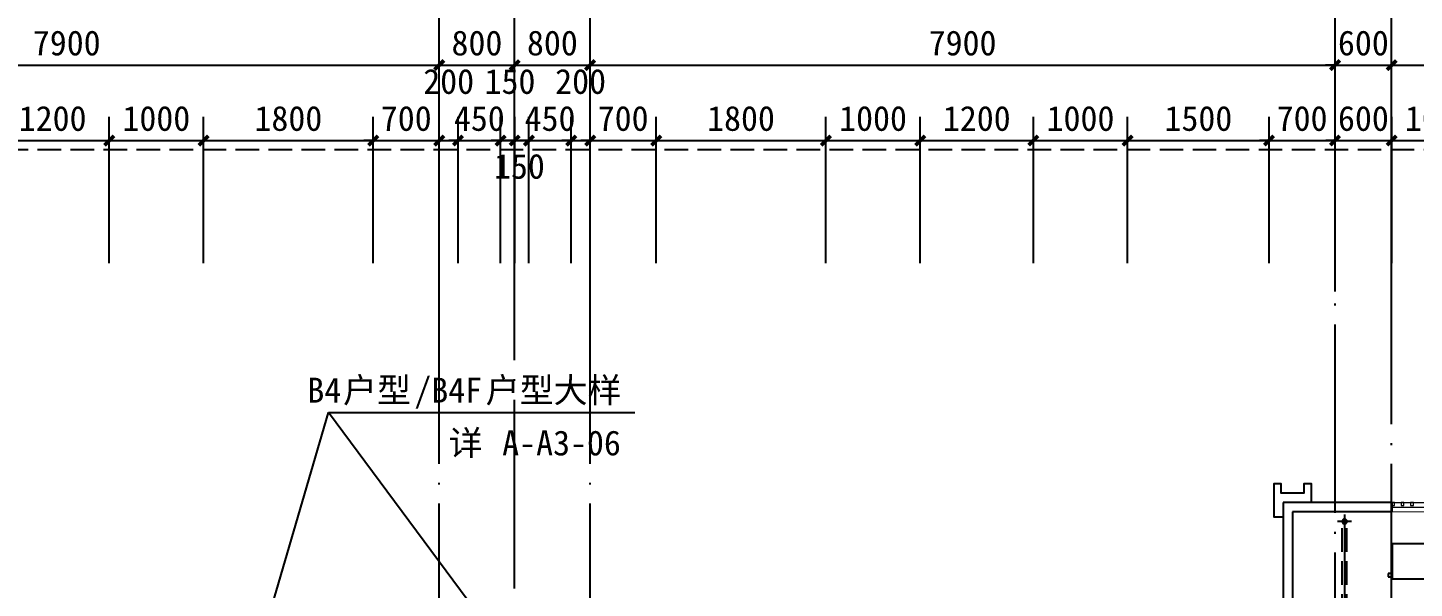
# Model space of a CAD drawing. Extents: x -46233 to 84150, y 109350 to 390860.
# Drawn here: x 23539 to 38242, y 239741 to 245685 of the extents above; entities that cross this region are included whole.
import ezdxf

# ---------------------------------------------------------------- set-up
doc = ezdxf.new("R2010")
doc.units = 0
doc.header["$LTSCALE"] = 1000
doc.header["$MEASUREMENT"] = 0
doc.linetypes.add('3#-轴线$1$DOTE', pattern=[2.42, 2, -0.2, 0.02, -0.2])
doc.linetypes.add('DASH', pattern=[0.35, 0.25, -0.1])
doc.layers.get('Defpoints').update_dxf_attribs({"color": 4, "linetype": 'DASH'})
doc.layers.add('125-核心筒-标准层$0$A-00-15-4#-PM-TF$0$00-装饰-剖', color=241, linetype='Continuous', lineweight=5)
doc.layers.add('125-核心筒-标准层$0$A-00-15-4#-PM-TF$0$00-装饰-看', color=46, linetype='Continuous', lineweight=5)
for name, color, linetype in [('125-核心筒-标准层$0$A-WALL-BLOK', 131, 'Continuous'), ('125-核心筒-标准层$0$造甲村-建筑200户型底图$0$A-FURN', 8, 'Continuous'), ('3#-轴号$0$A-ANNO-AXIS-CIRC', 3, 'Continuous'), ('3#-轴号$0$A-ANNO-DIMS', 3, 'Continuous'), ('3#-轴线$1$A-ANNO-DOTE', 10, '3#-轴线$1$DOTE'), ('3#楼J层线脚$0$A-00-HX-113-wall-01Y$0$HRAL', 31, 'Continuous'), ('A-ANNO-DIMS', 3, 'Continuous'), ('A-ANNO-NOTE', 3, 'Continuous'), ('A-ANNO-TEXT', 255, 'Continuous'), ('A-DRAN-SYMB', 243, 'Continuous')]:
    doc.layers.add(name, color=color, linetype=linetype)
doc.styles.add('3#-轴号$0$_TCH_DIM_T3', font='')
doc.styles.add('_TCH_DIM', font='')
doc.styles.add('_TCH_DIM_T3', font='')
doc.styles.get('3#-轴号$0$_TCH_DIM_T3').set_extended_font_data('SimSun')
doc.styles.get('_TCH_DIM').set_extended_font_data('SimSun')
doc.styles.get('_TCH_DIM_T3').set_extended_font_data('SimSun')
doc.dimstyles.new('3#-轴号$0$_TCH_ARCH&&100', dxfattribs={"dimtxt": 264.345992, "dimasz": 100, "dimexe": 250, "dimexo": 300, "dimgap": 100, "dimtad": 1, "dimdec": 0, "dimzin": 0, "dimdsep": 46, "dimtxsty": '3#-轴号$0$_TCH_DIM_T3', "dimblk": '3#-轴号$0$_ArchTick', "dimcen": 0.09, "dimclrt": 7, "dimazin": 2, "dimtfac": 1, "dimtdec": 0, "dimtix": 1, "dimtmove": 2, "dimatfit": 3, "dimfxl": 100, "dimtolj": 1, "dimtzin": 0, "dimarcsym": 0})
doc.dimstyles.new('_TCH_ARCH&&100', dxfattribs={"dimtxt": 264.345992, "dimasz": 100, "dimexe": 250, "dimexo": 300, "dimgap": 100, "dimtad": 1, "dimdec": 0, "dimzin": 0, "dimdsep": 46, "dimtxsty": '_TCH_DIM_T3', "dimblk": 'ARCHTICK', "dimcen": 0.09, "dimclrt": 7, "dimazin": 2, "dimtfac": 1, "dimtdec": 0, "dimtix": 1, "dimtmove": 2, "dimatfit": 3, "dimfxl": 100, "dimtolj": 1, "dimtzin": 0, "dimarcsym": 0})

# ---------------------------------------------------------------- blocks, each defined once
blk = doc.blocks.new('125-核心筒-标准层$0$DDDA$C0A4D4CDB')
at = {"color": 0}
for p, q in [((193, 557), (117, 469)), ((117, 469), (166, 481)), ((166, 481), (166, 426)), ((166, 426), (193, 460)), ((193, 557), (269, 469)), ((220, 426), (193, 460)), ((220, 481), (220, 426)), ((269, 469), (220, 481)), ((0, 0), (0, 370)), ((0, 370), (995, 370)), ((75, 409), (312, 409)), ((995, 370), (995, 0)), ((995, 0), (0, 0)), ((995, 57), (1037, 57)), ((1037, 20), (995, 20)), ((1037, 57), (1037, 20))]:
    blk.add_line(p, q, dxfattribs=at)
for centre, start_param, end_param in [((75, 370), 0.785398, 2.356194), ((312, 370), 5.497787, 7.068583)]:
    blk.add_ellipse(centre, major_axis=(27.3, 27.3), ratio=1, start_param=start_param, end_param=end_param, dxfattribs=at)
blk = doc.blocks.new('125-核心筒-标准层')
at = {"layer": '125-核心筒-标准层$0$A-00-15-4#-PM-TF$0$00-装饰-剖'}
for points in [[(920, 8820), (920, 8850), (950, 8850), (950, 8820)], [(1020, 8820), (1020, 8850), (1050, 8850), (1050, 8820)], [(1120, 8820), (1120, 8850), (1150, 8850), (1150, 8820)]]:
    blk.add_lwpolyline(points, close=True, dxfattribs=at)
at = {"layer": '125-核心筒-标准层$0$A-00-15-4#-PM-TF$0$00-装饰-看', "color": 251}
for points in [[(1149.9, 8850), (-1550.1, 8850)], [(-2300, 7300), (-2300, 8750), (2200, 8749.3), (2200, 7300)], [(1149.9, 8800), (-1550.1, 8800)]]:
    blk.add_lwpolyline(points, dxfattribs=at)
at = {"layer": '125-核心筒-标准层$0$A-WALL-BLOK'}
for p, q in [((1149.9, 8850), (2300, 8850)), ((1149.9, 8850), (1149.9, 8750)), ((2300, 8850), (2299.8, 7600)), ((1149.9, 8750), (2200, 8750)), ((2200, 8750), (2199.8, 7600))]:
    blk.add_line(p, q, dxfattribs=at)
at = {"layer": '125-核心筒-标准层$0$造甲村-建筑200户型底图$0$A-FURN', "ltscale": 0.1, "extrusion": (0, 0, -1), "xscale": -1, "zscale": -1}
blk.add_blockref('125-核心筒-标准层$0$DDDA$C0A4D4CDB', (-150, 8042), dxfattribs=at)
blk = doc.blocks.new('3#-标准层')
at = {"xscale": -1}
blk.add_blockref('125-核心筒-标准层', (31350, -7100), dxfattribs=at)
blk = doc.blocks.new('3#-轴线')
at = {"layer": '3#-轴线$1$A-ANNO-DOTE'}
for points in [[(20100, -5100), (20100, 5500)], [(20900, -16100), (20900, 5500)], [(21700, -5100), (21700, 5500)], [(29600, -3200), (29600, 5500)], [(30200, -7100), (30200, 5500)]]:
    blk.add_lwpolyline(points, dxfattribs=at)
blk = doc.blocks.new('3#-轴号$0$_ArchTick')
at = {"color": 0, "linetype": 'ByBlock', "const_width": 0.4}
blk.add_lwpolyline([(-0.5, -0.5), (0.5, 0.5)], dxfattribs=at)
blk = doc.blocks.new('*D821')
at = {"layer": '3#-轴号$0$A-ANNO-DIMS', "color": 0, "lineweight": -2, "transparency": 16777216}
for p, q in [((12200, 4889), (12200, 5639)), ((20100, 4889), (20100, 5639)), ((12200, 5389), (20100, 5389))]:
    blk.add_line(p, q, dxfattribs=at)
at = {"layer": 'Defpoints', "color": 0, "transparency": 16777216}
for p in [(20100, 5389), (12200, 4589), (20100, 4589)]:
    blk.add_point(p, dxfattribs=at)
at = {"layer": '3#-轴号$0$A-ANNO-DIMS', "color": 0, "lineweight": -2, "transparency": 16777216, "xscale": 100, "yscale": 100, "zscale": 100, "rotation": 180}
blk.add_blockref('3#-轴号$0$_ArchTick', (12200, 5389), dxfattribs=at)
at = {"layer": '3#-轴号$0$A-ANNO-DIMS', "color": 0, "lineweight": -2, "transparency": 16777216, "xscale": 100, "yscale": 100, "zscale": 100}
blk.add_blockref('3#-轴号$0$_ArchTick', (20100, 5389), dxfattribs=at)
at = {"layer": '3#-轴号$0$A-ANNO-DIMS', "color": 7, "transparency": 16777216, "insert": (16150, 5622), "char_height": 264.3, "attachment_point": 5, "style": '3#-轴号$0$_TCH_DIM_T3'}
blk.add_mtext('\\A1;7900', dxfattribs=at)
blk = doc.blocks.new('*D822')
at = {"layer": '3#-轴号$0$A-ANNO-DIMS', "color": 0, "lineweight": -2, "transparency": 16777216}
for p, q in [((20100, 4889), (20100, 5639)), ((20900, 4889), (20900, 5639)), ((20100, 5389), (20900, 5389))]:
    blk.add_line(p, q, dxfattribs=at)
at = {"layer": 'Defpoints', "color": 0, "transparency": 16777216}
for p in [(20900, 5389), (20100, 4589), (20900, 4589)]:
    blk.add_point(p, dxfattribs=at)
at = {"layer": '3#-轴号$0$A-ANNO-DIMS', "color": 0, "lineweight": -2, "transparency": 16777216, "xscale": 100, "yscale": 100, "zscale": 100, "rotation": 180}
blk.add_blockref('3#-轴号$0$_ArchTick', (20100, 5389), dxfattribs=at)
at = {"layer": '3#-轴号$0$A-ANNO-DIMS', "color": 0, "lineweight": -2, "transparency": 16777216, "xscale": 100, "yscale": 100, "zscale": 100}
blk.add_blockref('3#-轴号$0$_ArchTick', (20900, 5389), dxfattribs=at)
at = {"layer": '3#-轴号$0$A-ANNO-DIMS', "color": 7, "transparency": 16777216, "insert": (20500, 5622), "char_height": 264.3, "attachment_point": 5, "style": '3#-轴号$0$_TCH_DIM_T3'}
blk.add_mtext('\\A1;800', dxfattribs=at)
blk = doc.blocks.new('*D823')
at = {"layer": '3#-轴号$0$A-ANNO-DIMS', "color": 0, "lineweight": -2, "transparency": 16777216}
for p, q in [((20900, 4889), (20900, 5639)), ((21700, 4889), (21700, 5639)), ((20900, 5389), (21700, 5389))]:
    blk.add_line(p, q, dxfattribs=at)
at = {"layer": 'Defpoints', "color": 0, "transparency": 16777216}
for p in [(21700, 5389), (20900, 4589), (21700, 4589)]:
    blk.add_point(p, dxfattribs=at)
at = {"layer": '3#-轴号$0$A-ANNO-DIMS', "color": 0, "lineweight": -2, "transparency": 16777216, "xscale": 100, "yscale": 100, "zscale": 100, "rotation": 180}
blk.add_blockref('3#-轴号$0$_ArchTick', (20900, 5389), dxfattribs=at)
at = {"layer": '3#-轴号$0$A-ANNO-DIMS', "color": 0, "lineweight": -2, "transparency": 16777216, "xscale": 100, "yscale": 100, "zscale": 100}
blk.add_blockref('3#-轴号$0$_ArchTick', (21700, 5389), dxfattribs=at)
at = {"layer": '3#-轴号$0$A-ANNO-DIMS', "color": 7, "transparency": 16777216, "insert": (21300, 5622), "char_height": 264.3, "attachment_point": 5, "style": '3#-轴号$0$_TCH_DIM_T3'}
blk.add_mtext('\\A1;800', dxfattribs=at)
blk = doc.blocks.new('*D824')
at = {"layer": '3#-轴号$0$A-ANNO-DIMS', "color": 0, "lineweight": -2, "transparency": 16777216}
for p, q in [((21700, 4889), (21700, 5639)), ((29600, 4889), (29600, 5639)), ((21700, 5389), (29600, 5389))]:
    blk.add_line(p, q, dxfattribs=at)
at = {"layer": 'Defpoints', "color": 0, "transparency": 16777216}
for p in [(29600, 5389), (21700, 4589), (29600, 4589)]:
    blk.add_point(p, dxfattribs=at)
at = {"layer": '3#-轴号$0$A-ANNO-DIMS', "color": 0, "lineweight": -2, "transparency": 16777216, "xscale": 100, "yscale": 100, "zscale": 100, "rotation": 180}
blk.add_blockref('3#-轴号$0$_ArchTick', (21700, 5389), dxfattribs=at)
at = {"layer": '3#-轴号$0$A-ANNO-DIMS', "color": 0, "lineweight": -2, "transparency": 16777216, "xscale": 100, "yscale": 100, "zscale": 100}
blk.add_blockref('3#-轴号$0$_ArchTick', (29600, 5389), dxfattribs=at)
at = {"layer": '3#-轴号$0$A-ANNO-DIMS', "color": 7, "transparency": 16777216, "insert": (25650, 5622), "char_height": 264.3, "attachment_point": 5, "style": '3#-轴号$0$_TCH_DIM_T3'}
blk.add_mtext('\\A1;7900', dxfattribs=at)
blk = doc.blocks.new('*D825')
at = {"layer": '3#-轴号$0$A-ANNO-DIMS', "color": 0, "lineweight": -2, "transparency": 16777216}
for p, q in [((29600, 4889), (29600, 5639)), ((30200, 4889), (30200, 5639)), ((29600, 5389), (29500, 5389)), ((29600, 5389), (30200, 5389)), ((30200, 5389), (30300, 5389))]:
    blk.add_line(p, q, dxfattribs=at)
at = {"layer": 'Defpoints', "color": 0, "transparency": 16777216}
for p in [(30200, 5389), (29600, 4589), (30200, 4589)]:
    blk.add_point(p, dxfattribs=at)
at = {"layer": '3#-轴号$0$A-ANNO-DIMS', "color": 0, "lineweight": -2, "transparency": 16777216, "xscale": 100, "yscale": 100, "zscale": 100}
blk.add_blockref('3#-轴号$0$_ArchTick', (29600, 5389), dxfattribs=at)
at = {"layer": '3#-轴号$0$A-ANNO-DIMS', "color": 0, "lineweight": -2, "transparency": 16777216, "xscale": 100, "yscale": 100, "zscale": 100, "rotation": 180}
blk.add_blockref('3#-轴号$0$_ArchTick', (30200, 5389), dxfattribs=at)
at = {"layer": '3#-轴号$0$A-ANNO-DIMS', "color": 7, "transparency": 16777216, "insert": (29900, 5622), "char_height": 264.3, "attachment_point": 5, "style": '3#-轴号$0$_TCH_DIM_T3'}
blk.add_mtext('\\A1;600', dxfattribs=at)
blk = doc.blocks.new('*D826')
at = {"layer": '3#-轴号$0$A-ANNO-DIMS', "color": 0, "lineweight": -2, "transparency": 16777216}
for p, q in [((30200, 4889), (30200, 5639)), ((32550, 4889), (32550, 5639)), ((30200, 5389), (32550, 5389))]:
    blk.add_line(p, q, dxfattribs=at)
at = {"layer": 'Defpoints', "color": 0, "transparency": 16777216}
for p in [(32550, 5389), (30200, 4589), (32550, 4589)]:
    blk.add_point(p, dxfattribs=at)
at = {"layer": '3#-轴号$0$A-ANNO-DIMS', "color": 0, "lineweight": -2, "transparency": 16777216, "xscale": 100, "yscale": 100, "zscale": 100, "rotation": 180}
blk.add_blockref('3#-轴号$0$_ArchTick', (30200, 5389), dxfattribs=at)
at = {"layer": '3#-轴号$0$A-ANNO-DIMS', "color": 0, "lineweight": -2, "transparency": 16777216, "xscale": 100, "yscale": 100, "zscale": 100}
blk.add_blockref('3#-轴号$0$_ArchTick', (32550, 5389), dxfattribs=at)
at = {"layer": '3#-轴号$0$A-ANNO-DIMS', "color": 7, "transparency": 16777216, "insert": (31375, 5622), "char_height": 264.3, "attachment_point": 5, "style": '3#-轴号$0$_TCH_DIM_T3'}
blk.add_mtext('\\A1;2350', dxfattribs=at)
blk = doc.blocks.new('3#楼J层线脚')
at = {"layer": '3#楼J层线脚$0$A-00-HX-113-wall-01Y$0$HRAL'}
blk.add_lwpolyline([(2000, 8849), (2000, 9050), (2080, 9050), (2080, 8950), (2320, 8950), (2320, 9050), (2400, 9050), (2400, 8700), (2300, 8700)], dxfattribs=at)
blk = doc.blocks.new('A$C105E6BD3')
at = {"layer": 'A-DRAN-SYMB'}
h = blk.add_hatch(dxfattribs=at)
h.set_pattern_fill('ANSI31', color=5, scale=5, angle=360, style=0)
h.set_pattern_definition([(45, (3432.766, -27402.858), (-5.61266, 5.61266), [])])
edge = h.paths.add_edge_path()
edge.add_arc((0, 1050), 25, 0, 360)
at = {"layer": 'A-DRAN-SYMB', "color": 5}
for p, q in [((-75, 1050), (75, 1050)), ((0, 1125), (0, 38)), ((-75, 0), (75, 0)), ((0, 75), (0, -75))]:
    blk.add_line(p, q, dxfattribs=at)
at = {"layer": 'A-DRAN-SYMB', "color": 5, "linetype": 'DASH'}
for p, q in [((-25, 28), (-25, 1050)), ((25, 28), (25, 1050))]:
    blk.add_line(p, q, dxfattribs=at)
at = {"layer": 'A-DRAN-SYMB', "color": 5}
for centre, radius in [((0, 1050), 25), ((0, 0), 37.5)]:
    blk.add_circle(centre, radius, dxfattribs=at)
blk = doc.blocks.new('A$C085D4417')
blk.add_blockref('A$C105E6BD3', (75, 75))
blk = doc.blocks.new('vgfrtvgf')
blk.add_blockref('A$C085D4417', (1575, 7525))
blk = doc.blocks.new('_ArchTick')
at = {"color": 0, "linetype": 'ByBlock', "const_width": 0.4}
blk.add_lwpolyline([(-0.5, -0.5), (0.5, 0.5)], dxfattribs=at)
blk = doc.blocks.new('*D568')
at = {"layer": 'A-ANNO-DIMS', "color": 0, "lineweight": -2, "transparency": 16777216}
for p, q in [((23203, 243189), (23203, 244739)), ((24403, 243189), (24403, 244739)), ((23203, 244489), (24403, 244489))]:
    blk.add_line(p, q, dxfattribs=at)
at = {"layer": 'Defpoints', "color": 0, "transparency": 16777216}
for p in [(24403, 244489), (23203, 242889), (24403, 242889)]:
    blk.add_point(p, dxfattribs=at)
at = {"layer": 'A-ANNO-DIMS', "color": 0, "lineweight": -2, "transparency": 16777216, "xscale": 100, "yscale": 100, "zscale": 100, "rotation": 180}
blk.add_blockref('_ArchTick', (23203, 244489), dxfattribs=at)
at = {"layer": 'A-ANNO-DIMS', "color": 0, "lineweight": -2, "transparency": 16777216, "xscale": 100, "yscale": 100, "zscale": 100}
blk.add_blockref('_ArchTick', (24403, 244489), dxfattribs=at)
at = {"layer": 'A-ANNO-DIMS', "color": 7, "transparency": 16777216, "insert": (23803, 244722), "char_height": 264.3, "attachment_point": 5, "style": '_TCH_DIM_T3'}
blk.add_mtext('\\A1;1200', dxfattribs=at)
blk = doc.blocks.new('*D569')
at = {"layer": 'A-ANNO-DIMS', "color": 0, "lineweight": -2, "transparency": 16777216}
for p, q in [((24403, 243189), (24403, 244739)), ((25403, 243189), (25403, 244739)), ((24403, 244489), (25403, 244489))]:
    blk.add_line(p, q, dxfattribs=at)
at = {"layer": 'Defpoints', "color": 0, "transparency": 16777216}
for p in [(25403, 244489), (24403, 242889), (25403, 242889)]:
    blk.add_point(p, dxfattribs=at)
at = {"layer": 'A-ANNO-DIMS', "color": 0, "lineweight": -2, "transparency": 16777216, "xscale": 100, "yscale": 100, "zscale": 100, "rotation": 180}
blk.add_blockref('_ArchTick', (24403, 244489), dxfattribs=at)
at = {"layer": 'A-ANNO-DIMS', "color": 0, "lineweight": -2, "transparency": 16777216, "xscale": 100, "yscale": 100, "zscale": 100}
blk.add_blockref('_ArchTick', (25403, 244489), dxfattribs=at)
at = {"layer": 'A-ANNO-DIMS', "color": 7, "transparency": 16777216, "insert": (24903, 244722), "char_height": 264.3, "attachment_point": 5, "style": '_TCH_DIM_T3'}
blk.add_mtext('\\A1;1000', dxfattribs=at)
blk = doc.blocks.new('*D570')
at = {"layer": 'A-ANNO-DIMS', "color": 0, "lineweight": -2, "transparency": 16777216}
for p, q in [((25403, 243189), (25403, 244739)), ((27203, 243189), (27203, 244739)), ((25403, 244489), (27203, 244489))]:
    blk.add_line(p, q, dxfattribs=at)
at = {"layer": 'Defpoints', "color": 0, "transparency": 16777216}
for p in [(27203, 244489), (25403, 242889), (27203, 242889)]:
    blk.add_point(p, dxfattribs=at)
at = {"layer": 'A-ANNO-DIMS', "color": 0, "lineweight": -2, "transparency": 16777216, "xscale": 100, "yscale": 100, "zscale": 100, "rotation": 180}
blk.add_blockref('_ArchTick', (25403, 244489), dxfattribs=at)
at = {"layer": 'A-ANNO-DIMS', "color": 0, "lineweight": -2, "transparency": 16777216, "xscale": 100, "yscale": 100, "zscale": 100}
blk.add_blockref('_ArchTick', (27203, 244489), dxfattribs=at)
at = {"layer": 'A-ANNO-DIMS', "color": 7, "transparency": 16777216, "insert": (26303, 244722), "char_height": 264.3, "attachment_point": 5, "style": '_TCH_DIM_T3'}
blk.add_mtext('\\A1;1800', dxfattribs=at)
blk = doc.blocks.new('*D571')
at = {"layer": 'A-ANNO-DIMS', "color": 0, "lineweight": -2, "transparency": 16777216}
for p, q in [((27203, 243189), (27203, 244739)), ((27903, 243189), (27903, 244739)), ((27203, 244489), (27103, 244489)), ((27203, 244489), (27903, 244489)), ((27903, 244489), (28003, 244489))]:
    blk.add_line(p, q, dxfattribs=at)
at = {"layer": 'Defpoints', "color": 0, "transparency": 16777216}
for p in [(27903, 244489), (27203, 242889), (27903, 242889)]:
    blk.add_point(p, dxfattribs=at)
at = {"layer": 'A-ANNO-DIMS', "color": 0, "lineweight": -2, "transparency": 16777216, "xscale": 100, "yscale": 100, "zscale": 100}
blk.add_blockref('_ArchTick', (27203, 244489), dxfattribs=at)
at = {"layer": 'A-ANNO-DIMS', "color": 0, "lineweight": -2, "transparency": 16777216, "xscale": 100, "yscale": 100, "zscale": 100, "rotation": 180}
blk.add_blockref('_ArchTick', (27903, 244489), dxfattribs=at)
at = {"layer": 'A-ANNO-DIMS', "color": 7, "transparency": 16777216, "insert": (27553, 244722), "char_height": 264.3, "attachment_point": 5, "style": '_TCH_DIM_T3'}
blk.add_mtext('\\A1;700', dxfattribs=at)
blk = doc.blocks.new('*D572')
at = {"layer": 'A-ANNO-DIMS', "color": 0, "lineweight": -2, "transparency": 16777216}
for p, q in [((27903, 243189), (27903, 244739)), ((28103, 243189), (28103, 244739)), ((27903, 244489), (28103, 244489))]:
    blk.add_line(p, q, dxfattribs=at)
at = {"layer": 'Defpoints', "color": 0, "transparency": 16777216}
for p in [(28103, 244489), (27903, 242889), (28103, 242889)]:
    blk.add_point(p, dxfattribs=at)
at = {"layer": 'A-ANNO-DIMS', "color": 0, "lineweight": -2, "transparency": 16777216, "xscale": 100, "yscale": 100, "zscale": 100, "rotation": 180}
blk.add_blockref('_ArchTick', (27903, 244489), dxfattribs=at)
at = {"layer": 'A-ANNO-DIMS', "color": 0, "lineweight": -2, "transparency": 16777216, "xscale": 100, "yscale": 100, "zscale": 100}
blk.add_blockref('_ArchTick', (28103, 244489), dxfattribs=at)
at = {"layer": 'A-ANNO-DIMS', "color": 7, "transparency": 16777216, "insert": (28003, 245114), "char_height": 264.3, "attachment_point": 5, "style": '_TCH_DIM_T3'}
blk.add_mtext('\\A1;200', dxfattribs=at)
blk = doc.blocks.new('*D573')
at = {"layer": 'A-ANNO-DIMS', "color": 0, "lineweight": -2, "transparency": 16777216}
for p, q in [((28103, 243189), (28103, 244739)), ((28553, 243189), (28553, 244739)), ((28103, 244489), (28003, 244489)), ((28103, 244489), (28553, 244489)), ((28553, 244489), (28653, 244489))]:
    blk.add_line(p, q, dxfattribs=at)
at = {"layer": 'Defpoints', "color": 0, "transparency": 16777216}
for p in [(28553, 244489), (28103, 242889), (28553, 242889)]:
    blk.add_point(p, dxfattribs=at)
at = {"layer": 'A-ANNO-DIMS', "color": 0, "lineweight": -2, "transparency": 16777216, "xscale": 100, "yscale": 100, "zscale": 100}
blk.add_blockref('_ArchTick', (28103, 244489), dxfattribs=at)
at = {"layer": 'A-ANNO-DIMS', "color": 0, "lineweight": -2, "transparency": 16777216, "xscale": 100, "yscale": 100, "zscale": 100, "rotation": 180}
blk.add_blockref('_ArchTick', (28553, 244489), dxfattribs=at)
at = {"layer": 'A-ANNO-DIMS', "color": 7, "transparency": 16777216, "insert": (28328, 244722), "char_height": 264.3, "attachment_point": 5, "style": '_TCH_DIM_T3'}
blk.add_mtext('\\A1;450', dxfattribs=at)
blk = doc.blocks.new('*D574')
at = {"layer": 'A-ANNO-DIMS', "color": 0, "lineweight": -2, "transparency": 16777216}
for p, q in [((28553, 243189), (28553, 244739)), ((28703, 243189), (28703, 244739)), ((28553, 244489), (28453, 244489)), ((28553, 244489), (28703, 244489)), ((28703, 244489), (28803, 244489))]:
    blk.add_line(p, q, dxfattribs=at)
at = {"layer": 'Defpoints', "color": 0, "transparency": 16777216}
for p in [(28703, 244489), (28553, 242889), (28703, 242889)]:
    blk.add_point(p, dxfattribs=at)
at = {"layer": 'A-ANNO-DIMS', "color": 0, "lineweight": -2, "transparency": 16777216, "xscale": 100, "yscale": 100, "zscale": 100}
blk.add_blockref('_ArchTick', (28553, 244489), dxfattribs=at)
at = {"layer": 'A-ANNO-DIMS', "color": 0, "lineweight": -2, "transparency": 16777216, "xscale": 100, "yscale": 100, "zscale": 100, "rotation": 180}
blk.add_blockref('_ArchTick', (28703, 244489), dxfattribs=at)
at = {"layer": 'A-ANNO-DIMS', "color": 7, "transparency": 16777216, "insert": (28653, 245114), "char_height": 264.3, "attachment_point": 5, "style": '_TCH_DIM_T3'}
blk.add_mtext('\\A1;150', dxfattribs=at)
blk = doc.blocks.new('*D575')
at = {"layer": 'A-ANNO-DIMS', "color": 0, "lineweight": -2, "transparency": 16777216}
for p, q in [((28703, 243189), (28703, 244739)), ((28853, 243189), (28853, 244739)), ((28703, 244489), (28603, 244489)), ((28703, 244489), (28853, 244489)), ((28853, 244489), (28953, 244489))]:
    blk.add_line(p, q, dxfattribs=at)
at = {"layer": 'Defpoints', "color": 0, "transparency": 16777216}
for p in [(28853, 244489), (28703, 242889), (28853, 242889)]:
    blk.add_point(p, dxfattribs=at)
at = {"layer": 'A-ANNO-DIMS', "color": 0, "lineweight": -2, "transparency": 16777216, "xscale": 100, "yscale": 100, "zscale": 100}
blk.add_blockref('_ArchTick', (28703, 244489), dxfattribs=at)
at = {"layer": 'A-ANNO-DIMS', "color": 0, "lineweight": -2, "transparency": 16777216, "xscale": 100, "yscale": 100, "zscale": 100, "rotation": 180}
blk.add_blockref('_ArchTick', (28853, 244489), dxfattribs=at)
at = {"layer": 'A-ANNO-DIMS', "color": 7, "transparency": 16777216, "insert": (28753, 244214), "char_height": 264.3, "attachment_point": 5, "style": '_TCH_DIM_T3'}
blk.add_mtext('\\A1;150', dxfattribs=at)
blk = doc.blocks.new('*D576')
at = {"layer": 'A-ANNO-DIMS', "color": 0, "lineweight": -2, "transparency": 16777216}
for p, q in [((28853, 243189), (28853, 244739)), ((29303, 243189), (29303, 244739)), ((28853, 244489), (28753, 244489)), ((28853, 244489), (29303, 244489)), ((29303, 244489), (29403, 244489))]:
    blk.add_line(p, q, dxfattribs=at)
at = {"layer": 'Defpoints', "color": 0, "transparency": 16777216}
for p in [(29303, 244489), (28853, 242889), (29303, 242889)]:
    blk.add_point(p, dxfattribs=at)
at = {"layer": 'A-ANNO-DIMS', "color": 0, "lineweight": -2, "transparency": 16777216, "xscale": 100, "yscale": 100, "zscale": 100}
blk.add_blockref('_ArchTick', (28853, 244489), dxfattribs=at)
at = {"layer": 'A-ANNO-DIMS', "color": 0, "lineweight": -2, "transparency": 16777216, "xscale": 100, "yscale": 100, "zscale": 100, "rotation": 180}
blk.add_blockref('_ArchTick', (29303, 244489), dxfattribs=at)
at = {"layer": 'A-ANNO-DIMS', "color": 7, "transparency": 16777216, "insert": (29078, 244722), "char_height": 264.3, "attachment_point": 5, "style": '_TCH_DIM_T3'}
blk.add_mtext('\\A1;450', dxfattribs=at)
blk = doc.blocks.new('*D577')
at = {"layer": 'A-ANNO-DIMS', "color": 0, "lineweight": -2, "transparency": 16777216}
for p, q in [((29303, 243189), (29303, 244739)), ((29503, 243189), (29503, 244739)), ((29303, 244489), (29203, 244489)), ((29303, 244489), (29503, 244489)), ((29503, 244489), (29603, 244489))]:
    blk.add_line(p, q, dxfattribs=at)
at = {"layer": 'Defpoints', "color": 0, "transparency": 16777216}
for p in [(29503, 244489), (29303, 242889), (29503, 242889)]:
    blk.add_point(p, dxfattribs=at)
at = {"layer": 'A-ANNO-DIMS', "color": 0, "lineweight": -2, "transparency": 16777216, "xscale": 100, "yscale": 100, "zscale": 100}
blk.add_blockref('_ArchTick', (29303, 244489), dxfattribs=at)
at = {"layer": 'A-ANNO-DIMS', "color": 0, "lineweight": -2, "transparency": 16777216, "xscale": 100, "yscale": 100, "zscale": 100, "rotation": 180}
blk.add_blockref('_ArchTick', (29503, 244489), dxfattribs=at)
at = {"layer": 'A-ANNO-DIMS', "color": 7, "transparency": 16777216, "insert": (29402, 245114), "char_height": 264.3, "attachment_point": 5, "style": '_TCH_DIM_T3'}
blk.add_mtext('\\A1;200', dxfattribs=at)
blk = doc.blocks.new('*D578')
at = {"layer": 'A-ANNO-DIMS', "color": 0, "lineweight": -2, "transparency": 16777216}
for p, q in [((29503, 243189), (29503, 244739)), ((30203, 243189), (30203, 244739)), ((29503, 244489), (29403, 244489)), ((29503, 244489), (30203, 244489)), ((30203, 244489), (30303, 244489))]:
    blk.add_line(p, q, dxfattribs=at)
at = {"layer": 'Defpoints', "color": 0, "transparency": 16777216}
for p in [(30203, 244489), (29503, 242889), (30203, 242889)]:
    blk.add_point(p, dxfattribs=at)
at = {"layer": 'A-ANNO-DIMS', "color": 0, "lineweight": -2, "transparency": 16777216, "xscale": 100, "yscale": 100, "zscale": 100}
blk.add_blockref('_ArchTick', (29503, 244489), dxfattribs=at)
at = {"layer": 'A-ANNO-DIMS', "color": 0, "lineweight": -2, "transparency": 16777216, "xscale": 100, "yscale": 100, "zscale": 100, "rotation": 180}
blk.add_blockref('_ArchTick', (30203, 244489), dxfattribs=at)
at = {"layer": 'A-ANNO-DIMS', "color": 7, "transparency": 16777216, "insert": (29853, 244722), "char_height": 264.3, "attachment_point": 5, "style": '_TCH_DIM_T3'}
blk.add_mtext('\\A1;700', dxfattribs=at)
blk = doc.blocks.new('*D579')
at = {"layer": 'A-ANNO-DIMS', "color": 0, "lineweight": -2, "transparency": 16777216}
for p, q in [((30203, 243189), (30203, 244739)), ((32003, 243189), (32003, 244739)), ((30203, 244489), (32003, 244489))]:
    blk.add_line(p, q, dxfattribs=at)
at = {"layer": 'Defpoints', "color": 0, "transparency": 16777216}
for p in [(32003, 244489), (30203, 242889), (32003, 242889)]:
    blk.add_point(p, dxfattribs=at)
at = {"layer": 'A-ANNO-DIMS', "color": 0, "lineweight": -2, "transparency": 16777216, "xscale": 100, "yscale": 100, "zscale": 100, "rotation": 180}
blk.add_blockref('_ArchTick', (30203, 244489), dxfattribs=at)
at = {"layer": 'A-ANNO-DIMS', "color": 0, "lineweight": -2, "transparency": 16777216, "xscale": 100, "yscale": 100, "zscale": 100}
blk.add_blockref('_ArchTick', (32003, 244489), dxfattribs=at)
at = {"layer": 'A-ANNO-DIMS', "color": 7, "transparency": 16777216, "insert": (31103, 244722), "char_height": 264.3, "attachment_point": 5, "style": '_TCH_DIM_T3'}
blk.add_mtext('\\A1;1800', dxfattribs=at)
blk = doc.blocks.new('*D580')
at = {"layer": 'A-ANNO-DIMS', "color": 0, "lineweight": -2, "transparency": 16777216}
for p, q in [((32003, 243189), (32003, 244739)), ((33003, 243189), (33003, 244739)), ((32003, 244489), (33003, 244489))]:
    blk.add_line(p, q, dxfattribs=at)
at = {"layer": 'Defpoints', "color": 0, "transparency": 16777216}
for p in [(33003, 244489), (32003, 242889), (33003, 242889)]:
    blk.add_point(p, dxfattribs=at)
at = {"layer": 'A-ANNO-DIMS', "color": 0, "lineweight": -2, "transparency": 16777216, "xscale": 100, "yscale": 100, "zscale": 100, "rotation": 180}
blk.add_blockref('_ArchTick', (32003, 244489), dxfattribs=at)
at = {"layer": 'A-ANNO-DIMS', "color": 0, "lineweight": -2, "transparency": 16777216, "xscale": 100, "yscale": 100, "zscale": 100}
blk.add_blockref('_ArchTick', (33003, 244489), dxfattribs=at)
at = {"layer": 'A-ANNO-DIMS', "color": 7, "transparency": 16777216, "insert": (32503, 244722), "char_height": 264.3, "attachment_point": 5, "style": '_TCH_DIM_T3'}
blk.add_mtext('\\A1;1000', dxfattribs=at)
blk = doc.blocks.new('*D581')
at = {"layer": 'A-ANNO-DIMS', "color": 0, "lineweight": -2, "transparency": 16777216}
for p, q in [((33003, 243189), (33003, 244739)), ((34203, 243189), (34203, 244739)), ((33003, 244489), (34203, 244489))]:
    blk.add_line(p, q, dxfattribs=at)
at = {"layer": 'Defpoints', "color": 0, "transparency": 16777216}
for p in [(34203, 244489), (33003, 242889), (34203, 242889)]:
    blk.add_point(p, dxfattribs=at)
at = {"layer": 'A-ANNO-DIMS', "color": 0, "lineweight": -2, "transparency": 16777216, "xscale": 100, "yscale": 100, "zscale": 100, "rotation": 180}
blk.add_blockref('_ArchTick', (33003, 244489), dxfattribs=at)
at = {"layer": 'A-ANNO-DIMS', "color": 0, "lineweight": -2, "transparency": 16777216, "xscale": 100, "yscale": 100, "zscale": 100}
blk.add_blockref('_ArchTick', (34203, 244489), dxfattribs=at)
at = {"layer": 'A-ANNO-DIMS', "color": 7, "transparency": 16777216, "insert": (33603, 244722), "char_height": 264.3, "attachment_point": 5, "style": '_TCH_DIM_T3'}
blk.add_mtext('\\A1;1200', dxfattribs=at)
blk = doc.blocks.new('*D582')
at = {"layer": 'A-ANNO-DIMS', "color": 0, "lineweight": -2, "transparency": 16777216}
for p, q in [((34203, 243189), (34203, 244739)), ((35203, 243189), (35203, 244739)), ((34203, 244489), (35203, 244489))]:
    blk.add_line(p, q, dxfattribs=at)
at = {"layer": 'Defpoints', "color": 0, "transparency": 16777216}
for p in [(35203, 244489), (34203, 242889), (35203, 242889)]:
    blk.add_point(p, dxfattribs=at)
at = {"layer": 'A-ANNO-DIMS', "color": 0, "lineweight": -2, "transparency": 16777216, "xscale": 100, "yscale": 100, "zscale": 100, "rotation": 180}
blk.add_blockref('_ArchTick', (34203, 244489), dxfattribs=at)
at = {"layer": 'A-ANNO-DIMS', "color": 0, "lineweight": -2, "transparency": 16777216, "xscale": 100, "yscale": 100, "zscale": 100}
blk.add_blockref('_ArchTick', (35203, 244489), dxfattribs=at)
at = {"layer": 'A-ANNO-DIMS', "color": 7, "transparency": 16777216, "insert": (34703, 244722), "char_height": 264.3, "attachment_point": 5, "style": '_TCH_DIM_T3'}
blk.add_mtext('\\A1;1000', dxfattribs=at)
blk = doc.blocks.new('*D583')
at = {"layer": 'A-ANNO-DIMS', "color": 0, "lineweight": -2, "transparency": 16777216}
for p, q in [((35203, 243189), (35203, 244739)), ((36703, 243189), (36703, 244739)), ((35203, 244489), (36703, 244489))]:
    blk.add_line(p, q, dxfattribs=at)
at = {"layer": 'Defpoints', "color": 0, "transparency": 16777216}
for p in [(36703, 244489), (35203, 242889), (36703, 242889)]:
    blk.add_point(p, dxfattribs=at)
at = {"layer": 'A-ANNO-DIMS', "color": 0, "lineweight": -2, "transparency": 16777216, "xscale": 100, "yscale": 100, "zscale": 100, "rotation": 180}
blk.add_blockref('_ArchTick', (35203, 244489), dxfattribs=at)
at = {"layer": 'A-ANNO-DIMS', "color": 0, "lineweight": -2, "transparency": 16777216, "xscale": 100, "yscale": 100, "zscale": 100}
blk.add_blockref('_ArchTick', (36703, 244489), dxfattribs=at)
at = {"layer": 'A-ANNO-DIMS', "color": 7, "transparency": 16777216, "insert": (35953, 244722), "char_height": 264.3, "attachment_point": 5, "style": '_TCH_DIM_T3'}
blk.add_mtext('\\A1;1500', dxfattribs=at)
blk = doc.blocks.new('*D584')
at = {"layer": 'A-ANNO-DIMS', "color": 0, "lineweight": -2, "transparency": 16777216}
for p, q in [((36703, 243189), (36703, 244739)), ((37403, 243189), (37403, 244739)), ((36703, 244489), (36603, 244489)), ((36703, 244489), (37403, 244489)), ((37403, 244489), (37503, 244489))]:
    blk.add_line(p, q, dxfattribs=at)
at = {"layer": 'Defpoints', "color": 0, "transparency": 16777216}
for p in [(37403, 244489), (36703, 242889), (37403, 242889)]:
    blk.add_point(p, dxfattribs=at)
at = {"layer": 'A-ANNO-DIMS', "color": 0, "lineweight": -2, "transparency": 16777216, "xscale": 100, "yscale": 100, "zscale": 100}
blk.add_blockref('_ArchTick', (36703, 244489), dxfattribs=at)
at = {"layer": 'A-ANNO-DIMS', "color": 0, "lineweight": -2, "transparency": 16777216, "xscale": 100, "yscale": 100, "zscale": 100, "rotation": 180}
blk.add_blockref('_ArchTick', (37403, 244489), dxfattribs=at)
at = {"layer": 'A-ANNO-DIMS', "color": 7, "transparency": 16777216, "insert": (37053, 244722), "char_height": 264.3, "attachment_point": 5, "style": '_TCH_DIM_T3'}
blk.add_mtext('\\A1;700', dxfattribs=at)
blk = doc.blocks.new('*D585')
at = {"layer": 'A-ANNO-DIMS', "color": 0, "lineweight": -2, "transparency": 16777216}
for p, q in [((37403, 243189), (37403, 244739)), ((38003, 243189), (38003, 244739)), ((37403, 244489), (37303, 244489)), ((37403, 244489), (38003, 244489)), ((38003, 244489), (38103, 244489))]:
    blk.add_line(p, q, dxfattribs=at)
at = {"layer": 'Defpoints', "color": 0, "transparency": 16777216}
for p in [(38003, 244489), (37403, 242889), (38003, 242889)]:
    blk.add_point(p, dxfattribs=at)
at = {"layer": 'A-ANNO-DIMS', "color": 0, "lineweight": -2, "transparency": 16777216, "xscale": 100, "yscale": 100, "zscale": 100}
blk.add_blockref('_ArchTick', (37403, 244489), dxfattribs=at)
at = {"layer": 'A-ANNO-DIMS', "color": 0, "lineweight": -2, "transparency": 16777216, "xscale": 100, "yscale": 100, "zscale": 100, "rotation": 180}
blk.add_blockref('_ArchTick', (38003, 244489), dxfattribs=at)
at = {"layer": 'A-ANNO-DIMS', "color": 7, "transparency": 16777216, "insert": (37703, 244722), "char_height": 264.3, "attachment_point": 5, "style": '_TCH_DIM_T3'}
blk.add_mtext('\\A1;600', dxfattribs=at)
blk = doc.blocks.new('*D586')
at = {"layer": 'A-ANNO-DIMS', "color": 0, "lineweight": -2, "transparency": 16777216}
for p, q in [((38003, 243189), (38003, 244739)), ((39003, 243189), (39003, 244739)), ((38003, 244489), (39003, 244489))]:
    blk.add_line(p, q, dxfattribs=at)
at = {"layer": 'Defpoints', "color": 0, "transparency": 16777216}
for p in [(39003, 244489), (38003, 242889), (39003, 242889)]:
    blk.add_point(p, dxfattribs=at)
at = {"layer": 'A-ANNO-DIMS', "color": 0, "lineweight": -2, "transparency": 16777216, "xscale": 100, "yscale": 100, "zscale": 100, "rotation": 180}
blk.add_blockref('_ArchTick', (38003, 244489), dxfattribs=at)
at = {"layer": 'A-ANNO-DIMS', "color": 0, "lineweight": -2, "transparency": 16777216, "xscale": 100, "yscale": 100, "zscale": 100}
blk.add_blockref('_ArchTick', (39003, 244489), dxfattribs=at)
at = {"layer": 'A-ANNO-DIMS', "color": 7, "transparency": 16777216, "insert": (38503, 244722), "char_height": 264.3, "attachment_point": 5, "style": '_TCH_DIM_T3'}
blk.add_mtext('\\A1;1000', dxfattribs=at)
blk = doc.blocks.new('*D597')
at = {"layer": 'A-ANNO-DIMS', "color": 0, "lineweight": -2, "transparency": 16777216}
for p, q in [((7603, 243189), (7603, 246339)), ((49803, 243189), (49803, 246339)), ((7603, 246089), (49803, 246089))]:
    blk.add_line(p, q, dxfattribs=at)
at = {"layer": 'Defpoints', "color": 0, "transparency": 16777216}
for p in [(49803, 246089), (7603, 242889), (49803, 242889)]:
    blk.add_point(p, dxfattribs=at)
at = {"layer": 'A-ANNO-DIMS', "color": 0, "lineweight": -2, "transparency": 16777216, "xscale": 100, "yscale": 100, "zscale": 100, "rotation": 180}
blk.add_blockref('_ArchTick', (7603, 246089), dxfattribs=at)
at = {"layer": 'A-ANNO-DIMS', "color": 0, "lineweight": -2, "transparency": 16777216, "xscale": 100, "yscale": 100, "zscale": 100}
blk.add_blockref('_ArchTick', (49803, 246089), dxfattribs=at)
at = {"layer": 'A-ANNO-DIMS', "color": 7, "transparency": 16777216, "insert": (28703, 246322), "char_height": 264.3, "attachment_point": 5, "style": '_TCH_DIM_T3'}
blk.add_mtext('\\A1;42200', dxfattribs=at)
blk = doc.blocks.new('3#-轴号')
at = {"layer": '3#-轴号$0$A-ANNO-AXIS-CIRC'}
for p, q in [((20100, 2989.4), (20100, 6989.4)), ((20900, 2989.4), (20900, 6989.4)), ((21700, 2989.4), (21700, 6989.4)), ((29600, 2989.4), (29600, 6989.4)), ((30200, 2989.4), (30200, 6989.4))]:
    blk.add_line(p, q, dxfattribs=at)
at = {"layer": 'Defpoints'}
blk.add_lwpolyline([(-2360.1, 4492.7), (44213.5, 4492.7), (44213.5, -15203.4), (-2360.1, -15203.4)], close=True, dxfattribs=at)
at = {"layer": '3#-轴号$0$A-ANNO-DIMS'}
for p1, p2, picture, middle in [((12200, 4589.4), (20100, 4589.4), '*D821', (16150, 5621.6)), ((20100, 4589.4), (20900, 4589.4), '*D822', (20500, 5621.6)), ((20900, 4589.4), (21700, 4589.4), '*D823', (21300, 5621.6)), ((21700, 4589.4), (29600, 4589.4), '*D824', (25650, 5621.6)), ((29600, 4589.4), (30200, 4589.4), '*D825', (29900, 5621.6)), ((30200, 4589.4), (32550, 4589.4), '*D826', (31375, 5621.6))]:
    dim = blk.add_aligned_dim(p1=p1, p2=p2, distance=800, dimstyle='3#-轴号$0$_TCH_ARCH&&100', dxfattribs=at)
    dim.commit()
    dim.dimension.update_dxf_attribs({"geometry": picture, "text_midpoint": middle})

msp = doc.modelspace()

# ---------------------------------------------------------------- linework, layer by layer
at = {"layer": 'A-ANNO-NOTE', "color": 1}
for p, q in [((24087.5, 232594.8), (26729.3, 241605.1)), ((33343.2, 232684.8), (26729.3, 241605.1)), ((26729.3, 241605.1), (29976.4, 241605.1))]:
    msp.add_line(p, q, dxfattribs=at)

# ---------------------------------------------------------------- block references
for name, p in [('3#-轴号', (7802.7, 239900)), ('3#-轴线', (7802.7, 238900)), ('3#-标准层', (7802.7, 238900))]:
    msp.add_blockref(name, p)
at = {"xscale": -1}
for name in ['3#楼J层线脚', 'vgfrtvgf']:
    msp.add_blockref(name, (39152.7, 231800), dxfattribs=at)

# ---------------------------------------------------------------- texts
at = {"layer": 'A-ANNO-TEXT', "color": 7, "style": '_TCH_DIM'}
for s, height, p in [('B4', 264.35, (26504.3, 241710.1)), ('户型', 264.35, (26882.4, 241710.1)), ('/B4F', 264.35, (27638.5, 241710.1)), ('户型大样', 264.35, (28394.6, 241710.1)), ('详', 264.3, (28003.3, 241150.1)), ('A-A3-06', 264.35, (28570.4, 241150.1))]:
    msp.add_text(s, height=height, dxfattribs=at).set_placement(p)

# ---------------------------------------------------------------- dimensions: what is measured, and where the dimension line sits
at = {"layer": 'A-ANNO-DIMS'}
for p1, p2, distance, picture, middle in [((7602.7, 242889.4), (49802.7, 242889.4), 3200, '*D597', (28702.7, 246321.6)), ((23202.6, 242889.4), (24402.6, 242889.4), 1600, '*D568', (23802.6, 244721.6)), ((24402.6, 242889.4), (25402.7, 242889.4), 1600, '*D569', (24902.7, 244721.6)), ((25402.7, 242889.4), (27202.7, 242889.4), 1600, '*D570', (26302.7, 244721.6)), ((27202.7, 242889.4), (27902.7, 242889.4), 1600, '*D571', (27552.7, 244721.6)), ((28102.7, 242889.4), (28552.7, 242889.4), 1600, '*D573', (28327.7, 244721.6)), ((28852.7, 242889.4), (29302.7, 242889.4), 1600, '*D576', (29077.7, 244721.6)), ((29502.7, 242889.4), (30202.7, 242889.4), 1600, '*D578', (29852.7, 244721.6)), ((30202.7, 242889.4), (32002.7, 242889.4), 1600, '*D579', (31102.7, 244721.6)), ((32002.7, 242889.4), (33002.7, 242889.4), 1600, '*D580', (32502.7, 244721.6)), ((33002.7, 242889.4), (34202.7, 242889.4), 1600, '*D581', (33602.7, 244721.6)), ((34202.7, 242889.4), (35202.7, 242889.4), 1600, '*D582', (34702.7, 244721.6)), ((35202.7, 242889.4), (36702.7, 242889.4), 1600, '*D583', (35952.7, 244721.6)), ((36702.7, 242889.4), (37402.7, 242889.4), 1600, '*D584', (37052.7, 244721.6)), ((37402.7, 242889.4), (38002.7, 242889.4), 1600, '*D585', (37702.7, 244721.6)), ((38002.7, 242889.4), (39002.7, 242889.4), 1600, '*D586', (38502.7, 244721.6))]:
    dim = msp.add_aligned_dim(p1=p1, p2=p2, distance=distance, dimstyle='_TCH_ARCH&&100', dxfattribs=at)
    dim.commit()
    dim.dimension.update_dxf_attribs({"geometry": picture, "text_midpoint": middle})
for base, p1, p2, picture, middle in [((28102.7, 244489.4), (27902.7, 242889.4), (28102.7, 242889.4), '*D572', (28002.7, 245114.4)), ((28702.7, 244489.4), (28552.7, 242889.4), (28702.7, 242889.4), '*D574', (28652.7, 245114.4)), ((29502.7, 244489.4), (29302.7, 242889.4), (29502.7, 242889.4), '*D577', (29401.7, 245114.4)), ((28852.7, 244489.4), (28702.7, 242889.4), (28852.7, 242889.4), '*D575', (28752.7, 244214.4))]:
    dim = msp.add_linear_dim(base=base, p1=p1, p2=p2, angle=0, dimstyle='_TCH_ARCH&&100', dxfattribs=at)
    dim.commit()
    dim.dimension.update_dxf_attribs({"geometry": picture, "text_midpoint": middle, "dimtype": 129})

doc.saveas('drawing.dxf')
